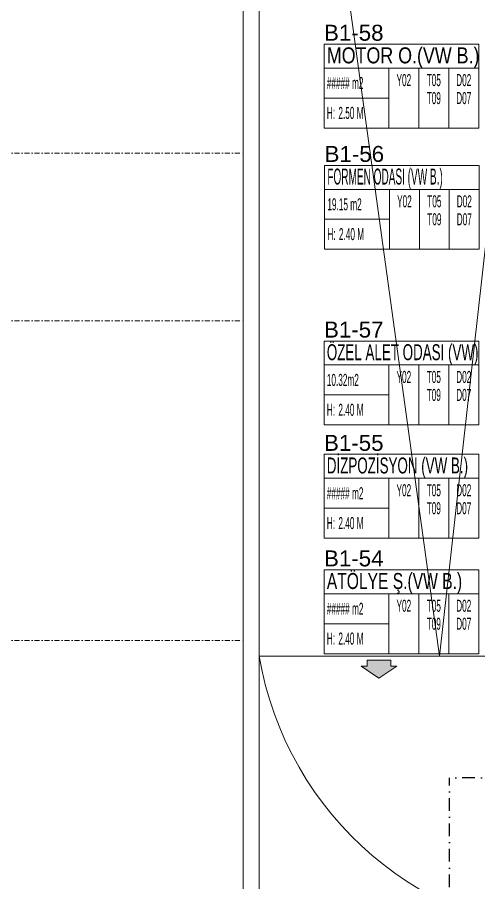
# Model space of a CAD drawing. Header units: metres. Extents: x -19121 to 152404, y -12107 to 29421.
# Drawn here: x 55434 to 56590, y 233 to 2400 of the extents above; entities that cross this region are included whole.
import ezdxf
from ezdxf.enums import TextEntityAlignment as Align

# ---------------------------------------------------------------- set-up
doc = ezdxf.new("R2010")
doc.units = ezdxf.units.M
doc.header["$LTSCALE"] = 50
doc.header["$MEASUREMENT"] = 0
doc.linetypes.add('DASHDOT', pattern=[25.4, 12.7, -6.35, 0, -6.35])
doc.linetypes.add('DASHDOT2', pattern=[0.5, 0.25, -0.125, 0, -0.125])
doc.layers.get('0').update_dxf_attribs({"color": 9, "lineweight": 9})
for name, color, linetype, lineweight in [('01', 9, 'Continuous', 9), ('06D', 9, 'Continuous', 9), ('21_mahal200', 9, 'Continuous', 9), ('24', 9, 'DASHDOT2', 9), ('E-KABLO', 7, 'Continuous', 30)]:
    doc.layers.add(name, color=color, linetype=linetype, lineweight=lineweight)
doc.styles.add('Arial', font='arial.ttf', dxfattribs={"height": 2.5})
doc.styles.add('MuuM_TEXT-STANDART', font='ARIALN.TTF')

# ---------------------------------------------------------------- blocks, each defined once
blk = doc.blocks.new('p-akslar_yeni')
at = {"layer": '24'}
for points in [[(-2190, -6515), (6415, -6515)], [(-2190, -6935), (6415, -6935)], [(-2190, -7735), (6415, -7735)]]:
    blk.add_lwpolyline(points, dxfattribs=at)
blk = doc.blocks.new('1.bod.mimari.elk')
at = {"layer": '01'}
blk.add_lwpolyline([(40, -8750), (0, -8750), (0, -2950), (40, -2950), (40, -8750), (40, -8750)], close=True, dxfattribs=at)
blk = doc.blocks.new('0_arrow1')
blk.add_hatch(color=254).paths.add_polyline_path([(0, 0), (-22.5, -15), (-15, -15), (-15, -22.5), (15, -22.5), (15, -15), (22.5, -15)])
at = {"linetype": 'ByBlock', "lineweight": -2}
blk.add_lwpolyline([(15, -22.5), (-15, -22.5), (-15, -15), (-22.5, -15), (0, 0), (22.5, -15), (15, -15)], close=True, dxfattribs=at)
blk.add_point((0, 0))
blk = doc.blocks.new('0_roomno2')
blk.add_lwpolyline([(19.38, -10.5), (0, -10.5), (0, 0), (19.38, 0)], close=True)
for points in [[(0, -3), (19.38, -3)], [(8.12, -3), (8.12, -10.5)], [(11.88, -3), (11.88, -10.5)], [(15.62, -3), (15.62, -10.5)], [(0, -6.75), (8.12, -6.75)]]:
    blk.add_lwpolyline(points)
at = {"style": 'MuuM_TEXT-STANDART', "width": 0.6}
blk.add_text('H:', height=1.5, dxfattribs=at).set_placement((0.35, -8.61), align=Align.MIDDLE_LEFT)
at = {"style": 'Arial'}
blk.add_attdef('ODANO', (0, 1.17), '', height=2, dxfattribs=at)
blk.add_attdef('MEKANADI', text='', height=2, dxfattribs=at).set_placement((0.35, -3), align=Align.BOTTOM_LEFT)
at = {"style": 'MuuM_TEXT-STANDART', "width": 0.6}
for tag, p in [('M2', (0.35, -4.88)), ('TEMIZTAVANYUKSEKLIGI', (1.8, -8.61))]:
    blk.add_attdef(tag, text='', height=1.5, dxfattribs=at).set_placement(p, align=Align.MIDDLE_LEFT)
for tag, p in [('YER01', (10, -4.5)), ('TAVAN01', (13.75, -4.5)), ('DUVAR01', (17.5, -4.5)), ('YER02', (10, -6.75)), ('TAVAN02', (13.75, -6.75)), ('DUVAR02', (17.5, -6.75)), ('YER03', (10, -9)), ('TAVAN03', (13.75, -9)), ('DUVAR03', (17.5, -9))]:
    blk.add_attdef(tag, text='', height=1.5, dxfattribs=at).set_placement(p, align=Align.MIDDLE_CENTER)
blk = doc.blocks.new('1.bod.mimari1.elk')
at = {"layer": '06D'}
blk.add_lwpolyline([(51.02, -4630), (491.81, -7830), (851.02, -4630)], dxfattribs=at)
blk.add_lwpolyline([(940, -8530), (1640, -8530), (1640, -7830), (860, -7830), (1640, -8190), (860, -8530, -0.3624657), (40, -7830), (860, -7830)], format="xyb", dxfattribs=at)
at = {"layer": '06D', "xscale": -2, "yscale": 2, "zscale": 2, "rotation": 180}
blk.add_blockref('0_arrow1', (340, -7884.28), dxfattribs=at)
at = {"layer": '21_mahal200'}
ref = blk.add_blockref('0_roomno2', (202.31, -6297.26), dxfattribs=dict(at, xscale=20, yscale=20, zscale=20))
ref.add_attrib('ODANO', 'B1-58', (202.31, -6288.62), dxfattribs={"layer": '0', "height": 40, "style": 'Arial'})
ref.add_attrib('MEKANADI', 'MOTOR O.(VW B.)', dxfattribs={"layer": '0', "height": 40, "style": 'Arial', "width": 0.8}).set_placement((209.31, -6357.26), align=Align.BOTTOM_LEFT)
ref.add_attrib('M2', '##### m2', dxfattribs={"layer": '0', "height": 30, "style": 'MuuM_TEXT-STANDART', "width": 0.6}).set_placement((209.31, -6394.76), align=Align.MIDDLE_LEFT)
ref.add_attrib('TEMIZTAVANYUKSEKLIGI', '2.50 M', dxfattribs={"layer": '0', "height": 30, "style": 'MuuM_TEXT-STANDART', "width": 0.6}).set_placement((238.31, -6469.42), align=Align.MIDDLE_LEFT)
ref.add_attrib('YER01', 'Y02', dxfattribs={"layer": '0', "height": 30, "style": 'MuuM_TEXT-STANDART', "width": 0.6}).set_placement((402.31, -6387.26), align=Align.MIDDLE_CENTER)
ref.add_attrib('TAVAN01', 'T05', dxfattribs={"layer": '0', "height": 30, "style": 'MuuM_TEXT-STANDART', "width": 0.6}).set_placement((477.31, -6387.26), align=Align.MIDDLE_CENTER)
ref.add_attrib('DUVAR01', 'D02', dxfattribs={"layer": '0', "height": 30, "style": 'MuuM_TEXT-STANDART', "width": 0.6}).set_placement((552.31, -6387.26), align=Align.MIDDLE_CENTER)
ref.add_attrib('TAVAN02', 'T09', dxfattribs={"layer": '0', "height": 30, "style": 'MuuM_TEXT-STANDART', "width": 0.6}).set_placement((477.31, -6432.26), align=Align.MIDDLE_CENTER)
ref.add_attrib('DUVAR02', 'D07', dxfattribs={"layer": '0', "height": 30, "style": 'MuuM_TEXT-STANDART', "width": 0.6}).set_placement((552.31, -6432.26), align=Align.MIDDLE_CENTER)
ref = blk.add_blockref('0_roomno2', (203.7, -6600.73), dxfattribs=dict(at, xscale=20, yscale=20, zscale=20))
ref.add_attrib('ODANO', 'B1-56', (203.7, -6592.09), dxfattribs={"layer": '0', "height": 40, "style": 'Arial'})
ref.add_attrib('MEKANADI', 'FORMEN ODASI (VW B.)', dxfattribs={"layer": '0', "height": 40, "style": 'Arial', "width": 0.45}).set_placement((210.7, -6660.73), align=Align.BOTTOM_LEFT)
ref.add_attrib('M2', '19.15 m2', dxfattribs={"layer": '0', "height": 30, "style": 'MuuM_TEXT-STANDART', "width": 0.6}).set_placement((210.7, -6698.23), align=Align.MIDDLE_LEFT)
ref.add_attrib('TEMIZTAVANYUKSEKLIGI', '2.40 M', dxfattribs={"layer": '0', "height": 30, "style": 'MuuM_TEXT-STANDART', "width": 0.6}).set_placement((239.7, -6772.89), align=Align.MIDDLE_LEFT)
ref.add_attrib('YER01', 'Y02', dxfattribs={"layer": '0', "height": 30, "style": 'MuuM_TEXT-STANDART', "width": 0.6}).set_placement((403.7, -6690.73), align=Align.MIDDLE_CENTER)
ref.add_attrib('TAVAN01', 'T05', dxfattribs={"layer": '0', "height": 30, "style": 'MuuM_TEXT-STANDART', "width": 0.6}).set_placement((478.7, -6690.73), align=Align.MIDDLE_CENTER)
ref.add_attrib('DUVAR01', 'D02', dxfattribs={"layer": '0', "height": 30, "style": 'MuuM_TEXT-STANDART', "width": 0.6}).set_placement((553.7, -6690.73), align=Align.MIDDLE_CENTER)
ref.add_attrib('TAVAN02', 'T09', dxfattribs={"layer": '0', "height": 30, "style": 'MuuM_TEXT-STANDART', "width": 0.6}).set_placement((478.7, -6735.73), align=Align.MIDDLE_CENTER)
ref.add_attrib('DUVAR02', 'D07', dxfattribs={"layer": '0', "height": 30, "style": 'MuuM_TEXT-STANDART', "width": 0.6}).set_placement((553.7, -6735.73), align=Align.MIDDLE_CENTER)
ref = blk.add_blockref('0_roomno2', (202.31, -7040.51), dxfattribs=dict(at, xscale=20, yscale=20, zscale=20))
ref.add_attrib('ODANO', 'B1-57', (202.31, -7031.87), dxfattribs={"layer": '0', "height": 40, "style": 'Arial'})
ref.add_attrib('MEKANADI', 'ÖZEL ALET ODASI (VW)', dxfattribs={"layer": '0', "height": 40, "style": 'Arial', "width": 0.6}).set_placement((209.31, -7100.51), align=Align.BOTTOM_LEFT)
ref.add_attrib('M2', '10.32m2', dxfattribs={"layer": '0', "height": 30, "style": 'MuuM_TEXT-STANDART', "width": 0.6}).set_placement((209.31, -7138.01), align=Align.MIDDLE_LEFT)
ref.add_attrib('TEMIZTAVANYUKSEKLIGI', '2.40 M', dxfattribs={"layer": '0', "height": 30, "style": 'MuuM_TEXT-STANDART', "width": 0.6}).set_placement((238.31, -7212.67), align=Align.MIDDLE_LEFT)
ref.add_attrib('YER01', 'Y02', dxfattribs={"layer": '0', "height": 30, "style": 'MuuM_TEXT-STANDART', "width": 0.6}).set_placement((402.31, -7130.51), align=Align.MIDDLE_CENTER)
ref.add_attrib('TAVAN01', 'T05', dxfattribs={"layer": '0', "height": 30, "style": 'MuuM_TEXT-STANDART', "width": 0.6}).set_placement((477.31, -7130.51), align=Align.MIDDLE_CENTER)
ref.add_attrib('DUVAR01', 'D02', dxfattribs={"layer": '0', "height": 30, "style": 'MuuM_TEXT-STANDART', "width": 0.6}).set_placement((552.31, -7130.51), align=Align.MIDDLE_CENTER)
ref.add_attrib('TAVAN02', 'T09', dxfattribs={"layer": '0', "height": 30, "style": 'MuuM_TEXT-STANDART', "width": 0.6}).set_placement((477.31, -7175.51), align=Align.MIDDLE_CENTER)
ref.add_attrib('DUVAR02', 'D07', dxfattribs={"layer": '0', "height": 30, "style": 'MuuM_TEXT-STANDART', "width": 0.6}).set_placement((552.31, -7175.51), align=Align.MIDDLE_CENTER)
ref = blk.add_blockref('0_roomno2', (202.31, -7324.14), dxfattribs=dict(at, xscale=20, yscale=20, zscale=20))
ref.add_attrib('ODANO', 'B1-55', (202.31, -7315.5), dxfattribs={"layer": '0', "height": 40, "style": 'Arial'})
ref.add_attrib('MEKANADI', 'DİZPOZİSYON (VW B.)', dxfattribs={"layer": '0', "height": 40, "style": 'Arial', "width": 0.6}).set_placement((209.31, -7384.14), align=Align.BOTTOM_LEFT)
ref.add_attrib('M2', '##### m2', dxfattribs={"layer": '0', "height": 30, "style": 'MuuM_TEXT-STANDART', "width": 0.6}).set_placement((209.31, -7421.64), align=Align.MIDDLE_LEFT)
ref.add_attrib('TEMIZTAVANYUKSEKLIGI', '2.40 M', dxfattribs={"layer": '0', "height": 30, "style": 'MuuM_TEXT-STANDART', "width": 0.6}).set_placement((238.31, -7496.3), align=Align.MIDDLE_LEFT)
ref.add_attrib('YER01', 'Y02', dxfattribs={"layer": '0', "height": 30, "style": 'MuuM_TEXT-STANDART', "width": 0.6}).set_placement((402.31, -7414.14), align=Align.MIDDLE_CENTER)
ref.add_attrib('TAVAN01', 'T05', dxfattribs={"layer": '0', "height": 30, "style": 'MuuM_TEXT-STANDART', "width": 0.6}).set_placement((477.31, -7414.14), align=Align.MIDDLE_CENTER)
ref.add_attrib('DUVAR01', 'D02', dxfattribs={"layer": '0', "height": 30, "style": 'MuuM_TEXT-STANDART', "width": 0.6}).set_placement((552.31, -7414.14), align=Align.MIDDLE_CENTER)
ref.add_attrib('TAVAN02', 'T09', dxfattribs={"layer": '0', "height": 30, "style": 'MuuM_TEXT-STANDART', "width": 0.6}).set_placement((477.31, -7459.14), align=Align.MIDDLE_CENTER)
ref.add_attrib('DUVAR02', 'D07', dxfattribs={"layer": '0', "height": 30, "style": 'MuuM_TEXT-STANDART', "width": 0.6}).set_placement((552.31, -7459.14), align=Align.MIDDLE_CENTER)
ref = blk.add_blockref('0_roomno2', (202.31, -7613.4), dxfattribs=dict(at, xscale=20, yscale=20, zscale=20))
ref.add_attrib('ODANO', 'B1-54', (202.31, -7604.76), dxfattribs={"layer": '0', "height": 40, "style": 'Arial'})
ref.add_attrib('MEKANADI', 'ATÖLYE Ş.(VW B.)', dxfattribs={"layer": '0', "height": 40, "style": 'Arial', "width": 0.7}).set_placement((209.31, -7673.4), align=Align.BOTTOM_LEFT)
ref.add_attrib('M2', '##### m2', dxfattribs={"layer": '0', "height": 30, "style": 'MuuM_TEXT-STANDART', "width": 0.6}).set_placement((209.31, -7710.9), align=Align.MIDDLE_LEFT)
ref.add_attrib('TEMIZTAVANYUKSEKLIGI', '2.40 M', dxfattribs={"layer": '0', "height": 30, "style": 'MuuM_TEXT-STANDART', "width": 0.6}).set_placement((238.31, -7785.56), align=Align.MIDDLE_LEFT)
ref.add_attrib('YER01', 'Y02', dxfattribs={"layer": '0', "height": 30, "style": 'MuuM_TEXT-STANDART', "width": 0.6}).set_placement((402.31, -7703.4), align=Align.MIDDLE_CENTER)
ref.add_attrib('TAVAN01', 'T05', dxfattribs={"layer": '0', "height": 30, "style": 'MuuM_TEXT-STANDART', "width": 0.6}).set_placement((477.31, -7703.4), align=Align.MIDDLE_CENTER)
ref.add_attrib('DUVAR01', 'D02', dxfattribs={"layer": '0', "height": 30, "style": 'MuuM_TEXT-STANDART', "width": 0.6}).set_placement((552.31, -7703.4), align=Align.MIDDLE_CENTER)
ref.add_attrib('TAVAN02', 'T09', dxfattribs={"layer": '0', "height": 30, "style": 'MuuM_TEXT-STANDART', "width": 0.6}).set_placement((477.31, -7748.4), align=Align.MIDDLE_CENTER)
ref.add_attrib('DUVAR02', 'D07', dxfattribs={"layer": '0', "height": 30, "style": 'MuuM_TEXT-STANDART', "width": 0.6}).set_placement((552.31, -7748.4), align=Align.MIDDLE_CENTER)

msp = doc.modelspace()

# ---------------------------------------------------------------- linework, layer by layer
at = {"layer": 'E-KABLO', "color": 6, "linetype": 'DASHDOT', "ltscale": 0.05}
for p in [(60332.85, 495.87), (56516.41, -159.26)]:
    msp.add_line(p, (56516.41, 495.87), dxfattribs=at)

# ---------------------------------------------------------------- block references
at = {"layer": '06D'}
for name in ['1.bod.mimari.elk', '1.bod.mimari1.elk']:
    msp.add_blockref(name, (56000, 8630), dxfattribs=at)
at = {"layer": '24'}
msp.add_blockref('p-akslar_yeni', (49585, 8575), dxfattribs=at)

doc.saveas('drawing.dxf')
